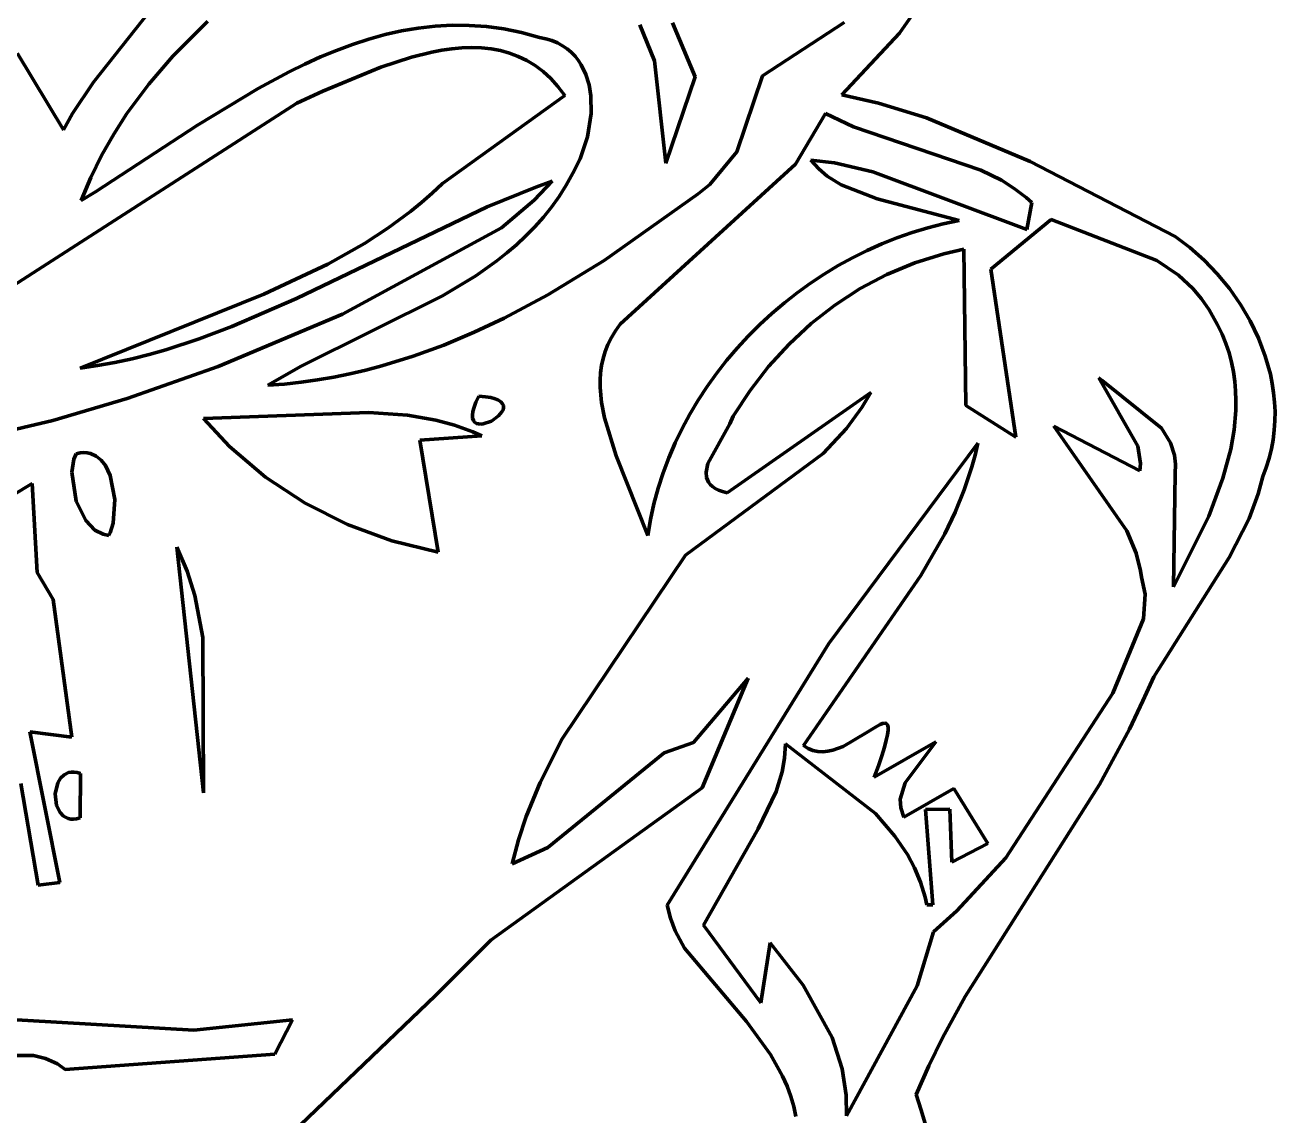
# Model space of a CAD drawing. Header units: millimetres. Extents: x 0 to 10.4, y 0 to 10.4.
# Drawn here: x 7.667 to 8.505, y 6.069 to 6.801 of the extents above; entities that cross this region are included whole.
import ezdxf

# ---------------------------------------------------------------- set-up
doc = ezdxf.new("R2010")
doc.units = ezdxf.units.MM
doc.layers.add('color#2b2b2bff', color=7, linetype='CONTINUOUS', lineweight=100)
doc.layers.add('color#fdfdfdff', color=7, linetype='CONTINUOUS', lineweight=100)

msp = doc.modelspace()

# ---------------------------------------------------------------- linework, layer by layer
at = {"layer": 'color#2b2b2bff'}
for p, q in [((8.27975, 6.8332), (8.25341, 6.79536)), ((7.71245, 6.76244), (7.75949, 6.82197)), ((7.7891, 6.80321), (7.76571, 6.77998)), ((7.89728, 6.79141), (7.90826, 6.79443)), ((7.90826, 6.79443), (7.91933, 6.79691)), ((7.91933, 6.79691), (7.93051, 6.79881)), ((7.93051, 6.79881), (7.94179, 6.80009)), ((7.94179, 6.80009), (7.95318, 6.80072)), ((7.95318, 6.80072), (7.96467, 6.80064)), ((7.96467, 6.80064), (7.97628, 6.79984)), ((7.97628, 6.79984), (7.98801, 6.79826)), ((7.98801, 6.79826), (7.99985, 6.79586)), ((7.99985, 6.79586), (8.0118, 6.79262)), ((8.08894, 6.77677), (8.0792, 6.8011)), ((8.10114, 6.80232), (8.11627, 6.76619)), ((8.1615, 6.76691), (8.21621, 6.80253)), ((8.25341, 6.79536), (8.21468, 6.75406)), ((7.87562, 6.7839), (7.8864, 6.78789)), ((7.8864, 6.78789), (7.89728, 6.79141)), ((8.0118, 6.79262), (8.01616, 6.79168)), ((8.01616, 6.79168), (8.02018, 6.79043)), ((8.02018, 6.79043), (8.02389, 6.78887)), ((8.02389, 6.78887), (8.02728, 6.78703)), ((8.02728, 6.78703), (8.03037, 6.78493)), ((7.66152, 6.78179), (7.69253, 6.73062)), ((7.76571, 6.77998), (7.74963, 6.76128)), ((7.85432, 6.7747), (7.86492, 6.7795)), ((7.86492, 6.7795), (7.87562, 6.7839)), ((7.92586, 6.7794), (7.90541, 6.7727)), ((7.93955, 6.78276), (7.92586, 6.7794)), ((7.94635, 6.78402), (7.93955, 6.78276)), ((7.95311, 6.78495), (7.94635, 6.78402)), ((7.9598, 6.78553), (7.95311, 6.78495)), ((7.96641, 6.78572), (7.9598, 6.78553)), ((7.97292, 6.7855), (7.96641, 6.78572)), ((7.97931, 6.78484), (7.97292, 6.7855)), ((7.98557, 6.78369), (7.97931, 6.78484)), ((7.99168, 6.78204), (7.98557, 6.78369)), ((7.99761, 6.77985), (7.99168, 6.78204)), ((8.00337, 6.77709), (7.99761, 6.77985)), ((8.03037, 6.78493), (8.03316, 6.78258)), ((8.03316, 6.78258), (8.03566, 6.78001)), ((8.03566, 6.78001), (8.03788, 6.77722)), ((7.82301, 6.75841), (7.8438, 6.76957)), ((7.8438, 6.76957), (7.85432, 6.7747)), ((7.90541, 6.7727), (7.86646, 6.75641)), ((8.00892, 6.77373), (8.00337, 6.77709)), ((8.01424, 6.76973), (8.00892, 6.77373)), ((8.01933, 6.76508), (8.01424, 6.76973)), ((8.03788, 6.77722), (8.03983, 6.77423)), ((8.03983, 6.77423), (8.04295, 6.76776)), ((8.09672, 6.70819), (8.08894, 6.77677)), ((7.69842, 6.74161), (7.71245, 6.76244)), ((7.74963, 6.76128), (7.73499, 6.74147)), ((8.02417, 6.75974), (8.01933, 6.76508)), ((8.04295, 6.76776), (8.04507, 6.76072)), ((8.04507, 6.76072), (8.04627, 6.75327)), ((8.11627, 6.76619), (8.09672, 6.70819)), ((8.1442, 6.71575), (8.1615, 6.76691)), ((7.78237, 6.73366), (7.82301, 6.75841)), ((7.86646, 6.75641), (7.84889, 6.74846)), ((7.94678, 6.69454), (8.02873, 6.75367)), ((8.02873, 6.75367), (8.02417, 6.75974)), ((8.04627, 6.75327), (8.04647, 6.74162)), ((8.21468, 6.75406), (8.2394, 6.74841)), ((7.84889, 6.74846), (7.65896, 6.62619)), ((8.2394, 6.74841), (8.27153, 6.73857)), ((7.69253, 6.73062), (7.69842, 6.74161)), ((7.73499, 6.74147), (7.72611, 6.72765)), ((8.04647, 6.74162), (8.04409, 6.72596)), ((8.20372, 6.74155), (8.18364, 6.7075)), ((8.22258, 6.73262), (8.20372, 6.74155)), ((8.27153, 6.73857), (8.34111, 6.70924)), ((7.71381, 6.68903), (7.78237, 6.73366)), ((7.72611, 6.72765), (7.71799, 6.71332)), ((8.30809, 6.70359), (8.22258, 6.73262)), ((8.04409, 6.72596), (8.03918, 6.71119)), ((7.71799, 6.71332), (7.71069, 6.69849)), ((8.03918, 6.71119), (8.03413, 6.70138)), ((8.12604, 6.69378), (8.1442, 6.71575)), ((8.18364, 6.7075), (8.06601, 6.6001)), ((8.1992, 6.7045), (8.19398, 6.71027)), ((8.19398, 6.71027), (8.20988, 6.70847)), ((8.2049, 6.69958), (8.1992, 6.7045)), ((8.20988, 6.70847), (8.23541, 6.70237)), ((8.23541, 6.70237), (8.33876, 6.66359)), ((8.32179, 6.69669), (8.30809, 6.70359)), ((8.34111, 6.70924), (8.43831, 6.65904)), ((7.71069, 6.69849), (7.70424, 6.68314)), ((7.93982, 6.68799), (7.94678, 6.69454)), ((8.00833, 6.6834), (8.02032, 6.69615)), ((8.02032, 6.69615), (8.0093, 6.69215)), ((8.03413, 6.70138), (8.02974, 6.69345)), ((8.11833, 6.68769), (8.12604, 6.69378)), ((8.21419, 6.69356), (8.2049, 6.69958)), ((8.23846, 6.68419), (8.21419, 6.69356)), ((8.33035, 6.69129), (8.32179, 6.69669)), ((7.70424, 6.68314), (7.71381, 6.68903)), ((7.93266, 6.68174), (7.93982, 6.68799)), ((8.0093, 6.69215), (7.97665, 6.67885)), ((8.02498, 6.68592), (8.01988, 6.67876)), ((8.02974, 6.69345), (8.02498, 6.68592)), ((8.05527, 6.64291), (8.11833, 6.68769)), ((8.33836, 6.68512), (8.33035, 6.69129)), ((7.97665, 6.67885), (7.8487, 6.61733)), ((7.92532, 6.67576), (7.93266, 6.68174)), ((7.9863, 6.66482), (8.00833, 6.6834)), ((8.01988, 6.67876), (8.01446, 6.67196)), ((8.29341, 6.66963), (8.23846, 6.68419)), ((8.34214, 6.68172), (8.33836, 6.68512)), ((8.33876, 6.66359), (8.34214, 6.68172)), ((7.91015, 6.66457), (7.92532, 6.67576)), ((8.01446, 6.67196), (8.00874, 6.6655)), ((8.28282, 6.66746), (8.29341, 6.66963)), ((8.35519, 6.67034), (8.31461, 6.63699)), ((8.42603, 6.64298), (8.35519, 6.67034)), ((7.87974, 6.60698), (7.9863, 6.66482)), ((7.89437, 6.65431), (7.91015, 6.66457)), ((8.00874, 6.6655), (8.00272, 6.65936)), ((8.25168, 6.65809), (8.26193, 6.66168)), ((8.26193, 6.66168), (8.27232, 6.6648)), ((8.27232, 6.6648), (8.28282, 6.66746)), ((7.86975, 6.64042), (7.89437, 6.65431)), ((7.99645, 6.65351), (7.98992, 6.64794)), ((8.00272, 6.65936), (7.99645, 6.65351)), ((8.23161, 6.64959), (8.24156, 6.65406)), ((8.24156, 6.65406), (8.25168, 6.65809)), ((8.43831, 6.65904), (8.44829, 6.65156)), ((7.98992, 6.64794), (7.98317, 6.64262)), ((8.21225, 6.63942), (8.22184, 6.64471)), ((8.22184, 6.64471), (8.23161, 6.64959)), ((8.28318, 6.64747), (8.26365, 6.64139)), ((8.29661, 6.6505), (8.28318, 6.64747)), ((8.29794, 6.54553), (8.29661, 6.6505)), ((8.44829, 6.65156), (8.45775, 6.64317)), ((7.82683, 6.62032), (7.86975, 6.64042)), ((7.98317, 6.64262), (7.96906, 6.63268)), ((8.01737, 6.61977), (8.05527, 6.64291)), ((8.20288, 6.63373), (8.21225, 6.63942)), ((8.26365, 6.64139), (8.24491, 6.63354)), ((8.31461, 6.63699), (8.33154, 6.52444)), ((8.44056, 6.63296), (8.42603, 6.64298)), ((8.45775, 6.64317), (8.46661, 6.63396)), ((7.96906, 6.63268), (7.94665, 6.61918)), ((8.18483, 6.62124), (8.19373, 6.62767)), ((8.19373, 6.62767), (8.20288, 6.63373)), ((8.24491, 6.63354), (8.22704, 6.62404)), ((8.45024, 6.62399), (8.44056, 6.63296)), ((8.46661, 6.63396), (8.47478, 6.62403)), ((7.70353, 6.57057), (7.82683, 6.62032)), ((7.94665, 6.61918), (7.85195, 6.57198)), ((7.98803, 6.60413), (8.01737, 6.61977)), ((8.17618, 6.61446), (8.18483, 6.62124)), ((8.22704, 6.62404), (8.2101, 6.613)), ((8.456, 6.61721), (8.45024, 6.62399)), ((8.47478, 6.62403), (8.48217, 6.61346)), ((7.8487, 6.61733), (7.80547, 6.59853)), ((8.16781, 6.60734), (8.17618, 6.61446)), ((8.2101, 6.613), (8.19416, 6.60053)), ((8.46114, 6.60974), (8.456, 6.61721)), ((8.46345, 6.60573), (8.46114, 6.60974)), ((8.48217, 6.61346), (8.4887, 6.60233)), ((7.79628, 6.57175), (7.87974, 6.60698)), ((7.96805, 6.59469), (7.98803, 6.60413)), ((8.15973, 6.5999), (8.16781, 6.60734)), ((8.4669, 6.59964), (8.46345, 6.60573)), ((8.4887, 6.60233), (8.49428, 6.59074)), ((7.80547, 6.59853), (7.78348, 6.59028)), ((7.94771, 6.58615), (7.96805, 6.59469)), ((8.06278, 6.59567), (8.06004, 6.59116)), ((8.06601, 6.6001), (8.06278, 6.59567)), ((8.15195, 6.59214), (8.15973, 6.5999)), ((8.19416, 6.60053), (8.1793, 6.58673)), ((8.46988, 6.59348), (8.4669, 6.59964)), ((8.47242, 6.58725), (8.46988, 6.59348)), ((7.78348, 6.59028), (7.76116, 6.58304)), ((7.92702, 6.57859), (7.94771, 6.58615)), ((8.05777, 6.58656), (8.05593, 6.58189)), ((8.06004, 6.59116), (8.05777, 6.58656)), ((8.1445, 6.58409), (8.15195, 6.59214)), ((8.1793, 6.58673), (8.16559, 6.57172)), ((8.47453, 6.58096), (8.47242, 6.58725)), ((8.49428, 6.59074), (8.49883, 6.57878)), ((7.73845, 6.577), (7.72693, 6.57448)), ((7.74986, 6.57986), (7.73845, 6.577)), ((7.76116, 6.58304), (7.74986, 6.57986)), ((7.90599, 6.5721), (7.92702, 6.57859)), ((8.05451, 6.57714), (8.05349, 6.57233)), ((8.05593, 6.58189), (8.05451, 6.57714)), ((8.1374, 6.57575), (8.1445, 6.58409)), ((8.47622, 6.57462), (8.47453, 6.58096)), ((8.49883, 6.57878), (8.50225, 6.56653)), ((7.71529, 6.57233), (7.70353, 6.57057)), ((7.72693, 6.57448), (7.71529, 6.57233)), ((7.7351, 6.55022), (7.79628, 6.57175)), ((7.85195, 6.57198), (7.82958, 6.55915)), ((7.8846, 6.56678), (7.89534, 6.56929)), ((7.89534, 6.56929), (7.90599, 6.5721)), ((8.05349, 6.57233), (8.05283, 6.56747)), ((8.13064, 6.56714), (8.1374, 6.57575)), ((8.16559, 6.57172), (8.1531, 6.5556)), ((8.47751, 6.56823), (8.47622, 6.57462)), ((8.47843, 6.5618), (8.47751, 6.56823)), ((7.82958, 6.55915), (7.84076, 6.55998)), ((7.84076, 6.55998), (7.85186, 6.56117)), ((7.85186, 6.56117), (7.86286, 6.56271)), ((7.86286, 6.56271), (7.87377, 6.56458)), ((7.87377, 6.56458), (7.8846, 6.56678)), ((8.05283, 6.56747), (8.05252, 6.56255)), ((8.05252, 6.56255), (8.05254, 6.55759)), ((8.12426, 6.55827), (8.13064, 6.56714)), ((8.41337, 6.51832), (8.3872, 6.56405)), ((8.3872, 6.56405), (8.3895, 6.56243)), ((8.3895, 6.56243), (8.42925, 6.53042)), ((8.47898, 6.55534), (8.47843, 6.5618)), ((8.50225, 6.56653), (8.50351, 6.56032)), ((8.50351, 6.56032), (8.50446, 6.55408)), ((7.97112, 6.55177), (7.96921, 6.5478)), ((7.97551, 6.55144), (7.97112, 6.55177)), ((7.97914, 6.55087), (7.97551, 6.55144)), ((8.05254, 6.55759), (8.05345, 6.54755)), ((8.11828, 6.54916), (8.12426, 6.55827)), ((8.13772, 6.48695), (8.23426, 6.55421)), ((8.1531, 6.5556), (8.1419, 6.53849)), ((8.23426, 6.55421), (8.22809, 6.54418)), ((8.47919, 6.54885), (8.47898, 6.55534)), ((8.50446, 6.55408), (8.50509, 6.54781)), ((7.68535, 6.53559), (7.7351, 6.55022)), ((7.96789, 6.54438), (7.9671, 6.54147)), ((7.96921, 6.5478), (7.96789, 6.54438)), ((7.98206, 6.55009), (7.97914, 6.55087)), ((7.98431, 6.54914), (7.98206, 6.55009)), ((7.98594, 6.54804), (7.98431, 6.54914)), ((7.98701, 6.54682), (7.98594, 6.54804)), ((7.98667, 6.54129), (7.98735, 6.54271)), ((7.98757, 6.5455), (7.98701, 6.54682)), ((7.98735, 6.54271), (7.98767, 6.54412)), ((7.98767, 6.54412), (7.98757, 6.5455)), ((8.05345, 6.54755), (8.05537, 6.5374)), ((8.11269, 6.53981), (8.11828, 6.54916)), ((8.22809, 6.54418), (8.21775, 6.53021)), ((8.33154, 6.52444), (8.29794, 6.54553)), ((8.47906, 6.54234), (8.47919, 6.54885)), ((8.50509, 6.54781), (8.50538, 6.54152)), ((7.63497, 6.52359), (7.68535, 6.53559)), ((7.89732, 6.54088), (7.78627, 6.53683)), ((7.78627, 6.53683), (7.80378, 6.51819)), ((7.92317, 6.5391), (7.89732, 6.54088)), ((7.94222, 6.53579), (7.92317, 6.5391)), ((7.95471, 6.53242), (7.94222, 6.53579)), ((7.9671, 6.54147), (7.9668, 6.53904)), ((7.9668, 6.53904), (7.96693, 6.53707)), ((7.96693, 6.53707), (7.96746, 6.53553)), ((7.96746, 6.53553), (7.96831, 6.53439)), ((7.96831, 6.53439), (7.96946, 6.53362)), ((7.97412, 6.53323), (7.97955, 6.53514)), ((7.97955, 6.53514), (7.98441, 6.53856)), ((7.98441, 6.53856), (7.98667, 6.54129)), ((8.05537, 6.5374), (8.06336, 6.51189)), ((8.10753, 6.53025), (8.11269, 6.53981)), ((8.1419, 6.53849), (8.13966, 6.53326)), ((8.4779, 6.52929), (8.47906, 6.54234)), ((8.50532, 6.53522), (8.50491, 6.52893)), ((8.50538, 6.54152), (8.50532, 6.53522)), ((7.967, 6.52797), (7.95471, 6.53242)), ((7.97306, 6.52531), (7.967, 6.52797)), ((7.96946, 6.53362), (7.97084, 6.53319)), ((7.97084, 6.53319), (7.97241, 6.53307)), ((7.97241, 6.53307), (7.97412, 6.53323)), ((8.10281, 6.52048), (8.10753, 6.53025)), ((8.13966, 6.53326), (8.12488, 6.50673)), ((8.21775, 6.53021), (8.20224, 6.51332)), ((8.40596, 6.46149), (8.357, 6.53162)), ((8.357, 6.53162), (8.41478, 6.50185)), ((8.42925, 6.53042), (8.43522, 6.52054)), ((8.47564, 6.51625), (8.4779, 6.52929)), ((8.50491, 6.52893), (8.50413, 6.52266)), ((7.80378, 6.51819), (7.82801, 6.49755)), ((7.93161, 6.52232), (7.97306, 6.52531)), ((7.94391, 6.44726), (7.93161, 6.52232)), ((8.09854, 6.51052), (8.10281, 6.52048)), ((8.2059, 6.38585), (8.30596, 6.52022)), ((8.30596, 6.52022), (8.30412, 6.51223)), ((8.41521, 6.50678), (8.41337, 6.51832)), ((8.43522, 6.52054), (8.43788, 6.51224)), ((8.50413, 6.52266), (8.50298, 6.51641)), ((7.6994, 6.50951), (7.69801, 6.50078)), ((7.70088, 6.51324), (7.6994, 6.50951)), ((7.7035, 6.5138), (7.70088, 6.51324)), ((7.70596, 6.514), (7.7035, 6.5138)), ((7.70828, 6.51387), (7.70596, 6.514)), ((7.71045, 6.51342), (7.70828, 6.51387)), ((7.71436, 6.51167), (7.71045, 6.51342)), ((7.71771, 6.50889), (7.71436, 6.51167)), ((8.06336, 6.51189), (8.08459, 6.45833)), ((8.09474, 6.50039), (8.09854, 6.51052)), ((8.20224, 6.51332), (8.10978, 6.44517)), ((8.30412, 6.51223), (8.30198, 6.50438)), ((8.43788, 6.51224), (8.43861, 6.50622)), ((8.47046, 6.4968), (8.47564, 6.51625)), ((8.50143, 6.5102), (8.49948, 6.50404)), ((8.50298, 6.51641), (8.50143, 6.5102)), ((7.69801, 6.50078), (7.70089, 6.48132)), ((7.7205, 6.50525), (7.71771, 6.50889)), ((7.72371, 6.49854), (7.7205, 6.50525)), ((8.12488, 6.50673), (8.12363, 6.50093)), ((8.12363, 6.50093), (8.12391, 6.49737)), ((8.30198, 6.50438), (8.29689, 6.48902)), ((8.41478, 6.50185), (8.41521, 6.50678)), ((8.43861, 6.50622), (8.4384, 6.49978)), ((8.49948, 6.50404), (8.49713, 6.49794)), ((7.67133, 6.49318), (7.64238, 6.47581)), ((7.67478, 6.43348), (7.67133, 6.49318)), ((7.72676, 6.48253), (7.72371, 6.49854)), ((7.82801, 6.49755), (7.8545, 6.47999)), ((8.09143, 6.49008), (8.09474, 6.50039)), ((8.12391, 6.49737), (8.12529, 6.49413)), ((8.12529, 6.49413), (8.12644, 6.49264)), ((8.12644, 6.49264), (8.12793, 6.49127)), ((8.4384, 6.49978), (8.43718, 6.42389)), ((8.46096, 6.47137), (8.47046, 6.4968)), ((8.49713, 6.49794), (8.49413, 6.48632)), ((8.08863, 6.47963), (8.09143, 6.49008)), ((8.12793, 6.49127), (8.12978, 6.49)), ((8.12978, 6.49), (8.13202, 6.48885)), ((8.13202, 6.48885), (8.13466, 6.48783)), ((8.13466, 6.48783), (8.13772, 6.48695)), ((8.29689, 6.48902), (8.2908, 6.4741)), ((8.49413, 6.48632), (8.48804, 6.46968)), ((7.70089, 6.48132), (7.70741, 6.46833)), ((7.72569, 6.46668), (7.72676, 6.48253)), ((7.8545, 6.47999), (7.88289, 6.46565)), ((8.08634, 6.46904), (8.08863, 6.47963)), ((7.70741, 6.46833), (7.71353, 6.46204)), ((8.08459, 6.45833), (8.08634, 6.46904)), ((8.2908, 6.4741), (8.28385, 6.45957)), ((8.43718, 6.42389), (8.46096, 6.47137)), ((8.48804, 6.46968), (8.47461, 6.44358)), ((7.71353, 6.46204), (7.71895, 6.45917)), ((7.71895, 6.45917), (7.72291, 6.45833)), ((7.72291, 6.45833), (7.72375, 6.46017)), ((7.72375, 6.46017), (7.72569, 6.46668)), ((7.88289, 6.46565), (7.91281, 6.4547)), ((8.28385, 6.45957), (8.26781, 6.43145)), ((8.41215, 6.44658), (8.40596, 6.46149)), ((7.76856, 6.45055), (7.78644, 6.2858)), ((7.7755, 6.43453), (7.76856, 6.45055)), ((7.91281, 6.4547), (7.94391, 6.44726)), ((8.10978, 6.44517), (8.02713, 6.32192)), ((8.41518, 6.43463), (8.41215, 6.44658)), ((8.47461, 6.44358), (8.42406, 6.36356)), ((7.78065, 6.41807), (7.7755, 6.43453)), ((8.41584, 6.43048), (8.41518, 6.43463)), ((7.68542, 6.41533), (7.67478, 6.43348)), ((8.26781, 6.43145), (8.18896, 6.31753)), ((8.41818, 6.41907), (8.41584, 6.43048)), ((7.78593, 6.38987), (7.78065, 6.41807)), ((8.41721, 6.40239), (8.41818, 6.41907)), ((7.69805, 6.32307), (7.68542, 6.41533)), ((8.39657, 6.35263), (8.41721, 6.40239)), ((7.78644, 6.2858), (7.78593, 6.38987)), ((8.09757, 6.21035), (8.2059, 6.38585)), ((8.11517, 6.31953), (8.15186, 6.36266)), ((8.15186, 6.36266), (8.12103, 6.2891)), ((8.42406, 6.36356), (8.41667, 6.34743)), ((8.32474, 6.2421), (8.39657, 6.35263)), ((8.41667, 6.34743), (8.4077, 6.32832)), ((7.69002, 6.22556), (7.66978, 6.32661)), ((7.66978, 6.32661), (7.69805, 6.32307)), ((8.21553, 6.31684), (8.23099, 6.32585)), ((8.23099, 6.32585), (8.2361, 6.32917)), ((8.2361, 6.32917), (8.23834, 6.33051)), ((8.23834, 6.33051), (8.24033, 6.33154)), ((8.24033, 6.33154), (8.24204, 6.3322)), ((8.24204, 6.3322), (8.24347, 6.33243)), ((8.24347, 6.33243), (8.24458, 6.33215)), ((8.24539, 6.3247), (8.24456, 6.32092)), ((8.24458, 6.33215), (8.24535, 6.33131)), ((8.24535, 6.33131), (8.24576, 6.32983)), ((8.24578, 6.32765), (8.24539, 6.3247)), ((8.24576, 6.32983), (8.24578, 6.32765)), ((8.4077, 6.32832), (8.38764, 6.2913)), ((8.02713, 6.32192), (8.01234, 6.2926)), ((8.09556, 6.31247), (8.11517, 6.31953)), ((8.17693, 6.31846), (8.17622, 6.3089)), ((8.23727, 6.27176), (8.17693, 6.31846)), ((8.18896, 6.31753), (8.19207, 6.3155)), ((8.20877, 6.31434), (8.21553, 6.31684)), ((8.23646, 6.29614), (8.27781, 6.32002)), ((8.24328, 6.31624), (8.24152, 6.31059)), ((8.24456, 6.32092), (8.24328, 6.31624)), ((8.27781, 6.32002), (8.25715, 6.29233)), ((8.0175, 6.24909), (8.09556, 6.31247)), ((8.17622, 6.3089), (8.17457, 6.29971)), ((8.19207, 6.3155), (8.1953, 6.31416)), ((8.1953, 6.31416), (8.1986, 6.31344)), ((8.1986, 6.31344), (8.20196, 6.31327)), ((8.20196, 6.31327), (8.20536, 6.3136)), ((8.20536, 6.3136), (8.20877, 6.31434)), ((8.24152, 6.31059), (8.23925, 6.30391)), ((7.69582, 6.29932), (7.69278, 6.29784)), ((7.69757, 6.29964), (7.69582, 6.29932)), ((7.69948, 6.29966), (7.69757, 6.29964)), ((7.70154, 6.29934), (7.69948, 6.29966)), ((7.70376, 6.29866), (7.70154, 6.29934)), ((8.17457, 6.29971), (8.17058, 6.28651)), ((8.23925, 6.30391), (8.23646, 6.29614)), ((7.66387, 6.29205), (7.67547, 6.22368)), ((7.68858, 6.29235), (7.68691, 6.28492)), ((7.69037, 6.29545), (7.68858, 6.29235)), ((7.69278, 6.29784), (7.69037, 6.29545)), ((7.7035, 6.26898), (7.70376, 6.29866)), ((8.01234, 6.2926), (8.003, 6.26981)), ((8.25715, 6.29233), (8.25383, 6.28152)), ((8.38764, 6.2913), (8.29758, 6.14894)), ((7.68691, 6.28492), (7.68778, 6.27725)), ((8.12103, 6.2891), (7.9791, 6.18687)), ((8.17058, 6.28651), (8.15863, 6.26162)), ((8.25641, 6.26933), (8.2899, 6.2887)), ((8.2899, 6.2887), (8.31257, 6.25165)), ((7.68778, 6.27725), (7.69012, 6.27238)), ((8.25383, 6.28152), (8.25424, 6.27563)), ((8.25424, 6.27563), (8.25641, 6.26933)), ((8.28717, 6.27475), (8.27085, 6.27459)), ((8.27085, 6.27459), (8.27578, 6.21046)), ((8.28854, 6.23906), (8.28717, 6.27475)), ((7.69012, 6.27238), (7.69249, 6.26995)), ((7.69249, 6.26995), (7.6955, 6.26844)), ((7.6955, 6.26844), (7.69726, 6.26808)), ((7.69726, 6.26808), (7.69917, 6.26804)), ((7.69917, 6.26804), (7.70125, 6.26833)), ((7.70125, 6.26833), (7.7035, 6.26898)), ((8.003, 6.26981), (7.99777, 6.25418)), ((8.25037, 6.25669), (8.23727, 6.27176)), ((8.15863, 6.26162), (8.12188, 6.19682)), ((7.99777, 6.25418), (7.99344, 6.23815)), ((7.99344, 6.23815), (8.0175, 6.24909)), ((8.25871, 6.24424), (8.25037, 6.25669)), ((8.31257, 6.25165), (8.28854, 6.23906)), ((8.26343, 6.23532), (8.25871, 6.24424)), ((8.29182, 6.20643), (8.32474, 6.2421)), ((8.26741, 6.22584), (8.26343, 6.23532)), ((7.67547, 6.22368), (7.69002, 6.22556)), ((8.27057, 6.21577), (8.26741, 6.22584)), ((8.27183, 6.21049), (8.27057, 6.21577)), ((8.09977, 6.20149), (8.09757, 6.21035)), ((8.27578, 6.21046), (8.27183, 6.21049)), ((8.10294, 6.19313), (8.09977, 6.20149)), ((8.27632, 6.19243), (8.29182, 6.20643)), ((8.10923, 6.18138), (8.10294, 6.19313)), ((8.12188, 6.19682), (8.16046, 6.14488)), ((8.26528, 6.15617), (8.27632, 6.19243)), ((7.9791, 6.18687), (7.94203, 6.14974)), ((8.16046, 6.14488), (8.16665, 6.18497)), ((8.16665, 6.18497), (8.18873, 6.15668)), ((8.15065, 6.13235), (8.10923, 6.18138)), ((7.94203, 6.14974), (7.82203, 6.03493)), ((8.18873, 6.15668), (8.20813, 6.12161)), ((8.21779, 6.06886), (8.26528, 6.15617)), ((8.29758, 6.14894), (8.28235, 6.12138)), ((7.7798, 6.12644), (7.63228, 6.13514)), ((7.84609, 6.13331), (7.7798, 6.12644)), ((7.83415, 6.11025), (7.84609, 6.13331)), ((8.16695, 6.11021), (8.15065, 6.13235)), ((8.20813, 6.12161), (8.21489, 6.10051)), ((8.28235, 6.12138), (8.27303, 6.10254)), ((7.65862, 6.10937), (7.6723, 6.10942)), ((7.6723, 6.10942), (7.6804, 6.10749)), ((7.6804, 6.10749), (7.68838, 6.10374)), ((7.69362, 6.1001), (7.83415, 6.11025)), ((8.17122, 6.10216), (8.16695, 6.11021)), ((7.68838, 6.10374), (7.69362, 6.1001)), ((8.17499, 6.0955), (8.17122, 6.10216)), ((8.21489, 6.10051), (8.21759, 6.08273)), ((8.27303, 6.10254), (8.26454, 6.08325)), ((8.1781, 6.08879), (8.17499, 6.0955)), ((8.18059, 6.08203), (8.1781, 6.08879)), ((8.18247, 6.07525), (8.18059, 6.08203)), ((8.21759, 6.08273), (8.21779, 6.06886)), ((8.26454, 6.08325), (8.26798, 6.07284)), ((8.18378, 6.06844), (8.18247, 6.07525)), ((8.26798, 6.07284), (8.27109, 6.06235))]:
    msp.add_line(p, q, dxfattribs=at)
at = {"layer": 'color#fdfdfdff'}
for p, q in [((8.25341, 6.79536), (8.27975, 6.8332)), ((7.75949, 6.82197), (7.71245, 6.76244)), ((7.76571, 6.77998), (7.7891, 6.80321)), ((7.90826, 6.79443), (7.89728, 6.79141)), ((7.91933, 6.79691), (7.90826, 6.79443)), ((7.93051, 6.79881), (7.91933, 6.79691)), ((7.94179, 6.80009), (7.93051, 6.79881)), ((7.95318, 6.80072), (7.94179, 6.80009)), ((7.96467, 6.80064), (7.95318, 6.80072)), ((7.97628, 6.79984), (7.96467, 6.80064)), ((7.98801, 6.79826), (7.97628, 6.79984)), ((7.99985, 6.79586), (7.98801, 6.79826)), ((8.0118, 6.79262), (7.99985, 6.79586)), ((8.0792, 6.8011), (8.08894, 6.77677)), ((8.11627, 6.76619), (8.10114, 6.80232)), ((8.21621, 6.80253), (8.1615, 6.76691)), ((8.21468, 6.75406), (8.25341, 6.79536)), ((7.8864, 6.78789), (7.87562, 6.7839)), ((7.89728, 6.79141), (7.8864, 6.78789)), ((8.01616, 6.79168), (8.0118, 6.79262)), ((8.02018, 6.79043), (8.01616, 6.79168)), ((8.02389, 6.78887), (8.02018, 6.79043)), ((8.02728, 6.78703), (8.02389, 6.78887)), ((8.03037, 6.78493), (8.02728, 6.78703)), ((7.69253, 6.73062), (7.66152, 6.78179)), ((7.74963, 6.76128), (7.76571, 6.77998)), ((7.86492, 6.7795), (7.85432, 6.7747)), ((7.87562, 6.7839), (7.86492, 6.7795)), ((7.90541, 6.7727), (7.92586, 6.7794)), ((7.92586, 6.7794), (7.93955, 6.78276)), ((7.93955, 6.78276), (7.94635, 6.78402)), ((7.94635, 6.78402), (7.95311, 6.78495)), ((7.95311, 6.78495), (7.9598, 6.78553)), ((7.9598, 6.78553), (7.96641, 6.78572)), ((7.96641, 6.78572), (7.97292, 6.7855)), ((7.97292, 6.7855), (7.97931, 6.78484)), ((7.97931, 6.78484), (7.98557, 6.78369)), ((7.98557, 6.78369), (7.99168, 6.78204)), ((7.99168, 6.78204), (7.99761, 6.77985)), ((7.99761, 6.77985), (8.00337, 6.77709)), ((8.03316, 6.78258), (8.03037, 6.78493)), ((8.03566, 6.78001), (8.03316, 6.78258)), ((8.03788, 6.77722), (8.03566, 6.78001)), ((7.8438, 6.76957), (7.82301, 6.75841)), ((7.85432, 6.7747), (7.8438, 6.76957)), ((7.86646, 6.75641), (7.90541, 6.7727)), ((8.00337, 6.77709), (8.00892, 6.77373)), ((8.00892, 6.77373), (8.01424, 6.76973)), ((8.01424, 6.76973), (8.01933, 6.76508)), ((8.03983, 6.77423), (8.03788, 6.77722)), ((8.04295, 6.76776), (8.03983, 6.77423)), ((8.08894, 6.77677), (8.09672, 6.70819)), ((7.71245, 6.76244), (7.69842, 6.74161)), ((7.73499, 6.74147), (7.74963, 6.76128)), ((8.01933, 6.76508), (8.02417, 6.75974)), ((8.04507, 6.76072), (8.04295, 6.76776)), ((8.04627, 6.75327), (8.04507, 6.76072)), ((8.09672, 6.70819), (8.11627, 6.76619)), ((8.1615, 6.76691), (8.1442, 6.71575)), ((7.82301, 6.75841), (7.78237, 6.73366)), ((7.84889, 6.74846), (7.86646, 6.75641)), ((8.02873, 6.75367), (7.94678, 6.69454)), ((8.02417, 6.75974), (8.02873, 6.75367)), ((8.04647, 6.74162), (8.04627, 6.75327)), ((8.2394, 6.74841), (8.21468, 6.75406)), ((7.65896, 6.62619), (7.84889, 6.74846)), ((8.27153, 6.73857), (8.2394, 6.74841)), ((7.69842, 6.74161), (7.69253, 6.73062)), ((7.72611, 6.72765), (7.73499, 6.74147)), ((8.04409, 6.72596), (8.04647, 6.74162)), ((8.18364, 6.7075), (8.20372, 6.74155)), ((8.20372, 6.74155), (8.22258, 6.73262)), ((8.34111, 6.70924), (8.27153, 6.73857)), ((7.78237, 6.73366), (7.71381, 6.68903)), ((7.71799, 6.71332), (7.72611, 6.72765)), ((8.22258, 6.73262), (8.30809, 6.70359)), ((8.03918, 6.71119), (8.04409, 6.72596)), ((7.71069, 6.69849), (7.71799, 6.71332)), ((8.03413, 6.70138), (8.03918, 6.71119)), ((8.1442, 6.71575), (8.12604, 6.69378)), ((8.06601, 6.6001), (8.18364, 6.7075)), ((8.20988, 6.70847), (8.19398, 6.71027)), ((8.19398, 6.71027), (8.1992, 6.7045)), ((8.1992, 6.7045), (8.2049, 6.69958)), ((8.23541, 6.70237), (8.20988, 6.70847)), ((8.33876, 6.66359), (8.23541, 6.70237)), ((8.30809, 6.70359), (8.32179, 6.69669)), ((8.43831, 6.65904), (8.34111, 6.70924)), ((7.70424, 6.68314), (7.71069, 6.69849)), ((7.94678, 6.69454), (7.93982, 6.68799)), ((8.02032, 6.69615), (8.00833, 6.6834)), ((8.0093, 6.69215), (8.02032, 6.69615)), ((8.02974, 6.69345), (8.03413, 6.70138)), ((8.12604, 6.69378), (8.11833, 6.68769)), ((8.2049, 6.69958), (8.21419, 6.69356)), ((8.21419, 6.69356), (8.23846, 6.68419)), ((8.32179, 6.69669), (8.33035, 6.69129)), ((7.71381, 6.68903), (7.70424, 6.68314)), ((7.93982, 6.68799), (7.93266, 6.68174)), ((7.97665, 6.67885), (8.0093, 6.69215)), ((8.01988, 6.67876), (8.02498, 6.68592)), ((8.02498, 6.68592), (8.02974, 6.69345)), ((8.11833, 6.68769), (8.05527, 6.64291)), ((8.33035, 6.69129), (8.33836, 6.68512)), ((7.8487, 6.61733), (7.97665, 6.67885)), ((7.93266, 6.68174), (7.92532, 6.67576)), ((8.00833, 6.6834), (7.9863, 6.66482)), ((8.01446, 6.67196), (8.01988, 6.67876)), ((8.23846, 6.68419), (8.29341, 6.66963)), ((8.33836, 6.68512), (8.34214, 6.68172)), ((8.34214, 6.68172), (8.33876, 6.66359)), ((7.92532, 6.67576), (7.91015, 6.66457)), ((8.00874, 6.6655), (8.01446, 6.67196)), ((8.29341, 6.66963), (8.28282, 6.66746)), ((8.31461, 6.63699), (8.35519, 6.67034)), ((8.35519, 6.67034), (8.42603, 6.64298)), ((7.9863, 6.66482), (7.87974, 6.60698)), ((7.91015, 6.66457), (7.89437, 6.65431)), ((8.00272, 6.65936), (8.00874, 6.6655)), ((8.26193, 6.66168), (8.25168, 6.65809)), ((8.27232, 6.6648), (8.26193, 6.66168)), ((8.28282, 6.66746), (8.27232, 6.6648)), ((7.89437, 6.65431), (7.86975, 6.64042)), ((7.98992, 6.64794), (7.99645, 6.65351)), ((7.99645, 6.65351), (8.00272, 6.65936)), ((8.24156, 6.65406), (8.23161, 6.64959)), ((8.25168, 6.65809), (8.24156, 6.65406)), ((8.44829, 6.65156), (8.43831, 6.65904)), ((7.98317, 6.64262), (7.98992, 6.64794)), ((8.22184, 6.64471), (8.21225, 6.63942)), ((8.23161, 6.64959), (8.22184, 6.64471)), ((8.26365, 6.64139), (8.28318, 6.64747)), ((8.28318, 6.64747), (8.29661, 6.6505)), ((8.29661, 6.6505), (8.29794, 6.54553)), ((8.45775, 6.64317), (8.44829, 6.65156)), ((7.86975, 6.64042), (7.82683, 6.62032)), ((7.96906, 6.63268), (7.98317, 6.64262)), ((8.05527, 6.64291), (8.01737, 6.61977)), ((8.21225, 6.63942), (8.20288, 6.63373)), ((8.24491, 6.63354), (8.26365, 6.64139)), ((8.33154, 6.52444), (8.31461, 6.63699)), ((8.42603, 6.64298), (8.44056, 6.63296)), ((8.46661, 6.63396), (8.45775, 6.64317)), ((7.94665, 6.61918), (7.96906, 6.63268)), ((8.19373, 6.62767), (8.18483, 6.62124)), ((8.20288, 6.63373), (8.19373, 6.62767)), ((8.22704, 6.62404), (8.24491, 6.63354)), ((8.44056, 6.63296), (8.45024, 6.62399)), ((8.47478, 6.62403), (8.46661, 6.63396)), ((7.82683, 6.62032), (7.70353, 6.57057)), ((7.85195, 6.57198), (7.94665, 6.61918)), ((8.01737, 6.61977), (7.98803, 6.60413)), ((8.18483, 6.62124), (8.17618, 6.61446)), ((8.2101, 6.613), (8.22704, 6.62404)), ((8.45024, 6.62399), (8.456, 6.61721)), ((8.48217, 6.61346), (8.47478, 6.62403)), ((7.80547, 6.59853), (7.8487, 6.61733)), ((8.17618, 6.61446), (8.16781, 6.60734)), ((8.19416, 6.60053), (8.2101, 6.613)), ((8.456, 6.61721), (8.46114, 6.60974)), ((8.46114, 6.60974), (8.46345, 6.60573)), ((8.4887, 6.60233), (8.48217, 6.61346)), ((7.87974, 6.60698), (7.79628, 6.57175)), ((7.98803, 6.60413), (7.96805, 6.59469)), ((8.16781, 6.60734), (8.15973, 6.5999)), ((8.46345, 6.60573), (8.4669, 6.59964)), ((8.49428, 6.59074), (8.4887, 6.60233)), ((7.78348, 6.59028), (7.80547, 6.59853)), ((7.96805, 6.59469), (7.94771, 6.58615)), ((8.06004, 6.59116), (8.06278, 6.59567)), ((8.06278, 6.59567), (8.06601, 6.6001)), ((8.15973, 6.5999), (8.15195, 6.59214)), ((8.1793, 6.58673), (8.19416, 6.60053)), ((8.4669, 6.59964), (8.46988, 6.59348)), ((8.46988, 6.59348), (8.47242, 6.58725)), ((7.76116, 6.58304), (7.78348, 6.59028)), ((7.94771, 6.58615), (7.92702, 6.57859)), ((8.05593, 6.58189), (8.05777, 6.58656)), ((8.05777, 6.58656), (8.06004, 6.59116)), ((8.15195, 6.59214), (8.1445, 6.58409)), ((8.16559, 6.57172), (8.1793, 6.58673)), ((8.47242, 6.58725), (8.47453, 6.58096)), ((8.49883, 6.57878), (8.49428, 6.59074)), ((7.72693, 6.57448), (7.73845, 6.577)), ((7.73845, 6.577), (7.74986, 6.57986)), ((7.74986, 6.57986), (7.76116, 6.58304)), ((7.92702, 6.57859), (7.90599, 6.5721)), ((8.05349, 6.57233), (8.05451, 6.57714)), ((8.05451, 6.57714), (8.05593, 6.58189)), ((8.1445, 6.58409), (8.1374, 6.57575)), ((8.47453, 6.58096), (8.47622, 6.57462)), ((8.50225, 6.56653), (8.49883, 6.57878)), ((7.70353, 6.57057), (7.71529, 6.57233)), ((7.71529, 6.57233), (7.72693, 6.57448)), ((7.79628, 6.57175), (7.7351, 6.55022)), ((7.82958, 6.55915), (7.85195, 6.57198)), ((7.89534, 6.56929), (7.8846, 6.56678)), ((7.90599, 6.5721), (7.89534, 6.56929)), ((8.05283, 6.56747), (8.05349, 6.57233)), ((8.1374, 6.57575), (8.13064, 6.56714)), ((8.1531, 6.5556), (8.16559, 6.57172)), ((8.47622, 6.57462), (8.47751, 6.56823)), ((8.47751, 6.56823), (8.47843, 6.5618)), ((7.84076, 6.55998), (7.82958, 6.55915)), ((7.85186, 6.56117), (7.84076, 6.55998)), ((7.86286, 6.56271), (7.85186, 6.56117)), ((7.87377, 6.56458), (7.86286, 6.56271)), ((7.8846, 6.56678), (7.87377, 6.56458)), ((8.05252, 6.56255), (8.05283, 6.56747)), ((8.05254, 6.55759), (8.05252, 6.56255)), ((8.13064, 6.56714), (8.12426, 6.55827)), ((8.3895, 6.56243), (8.3872, 6.56405)), ((8.3872, 6.56405), (8.41337, 6.51832)), ((8.42925, 6.53042), (8.3895, 6.56243)), ((8.47843, 6.5618), (8.47898, 6.55534)), ((8.50351, 6.56032), (8.50225, 6.56653)), ((8.50446, 6.55408), (8.50351, 6.56032)), ((7.96921, 6.5478), (7.97112, 6.55177)), ((7.97112, 6.55177), (7.97551, 6.55144)), ((7.97551, 6.55144), (7.97914, 6.55087)), ((8.05345, 6.54755), (8.05254, 6.55759)), ((8.12426, 6.55827), (8.11828, 6.54916)), ((8.23426, 6.55421), (8.13772, 6.48695)), ((8.1419, 6.53849), (8.1531, 6.5556)), ((8.22809, 6.54418), (8.23426, 6.55421)), ((8.47898, 6.55534), (8.47919, 6.54885)), ((8.50509, 6.54781), (8.50446, 6.55408)), ((7.7351, 6.55022), (7.68535, 6.53559)), ((7.9671, 6.54147), (7.96789, 6.54438)), ((7.96789, 6.54438), (7.96921, 6.5478)), ((7.97914, 6.55087), (7.98206, 6.55009)), ((7.98206, 6.55009), (7.98431, 6.54914)), ((7.98431, 6.54914), (7.98594, 6.54804)), ((7.98594, 6.54804), (7.98701, 6.54682)), ((7.98735, 6.54271), (7.98667, 6.54129)), ((7.98701, 6.54682), (7.98757, 6.5455)), ((7.98767, 6.54412), (7.98735, 6.54271)), ((7.98757, 6.5455), (7.98767, 6.54412)), ((8.05537, 6.5374), (8.05345, 6.54755)), ((8.11828, 6.54916), (8.11269, 6.53981)), ((8.21775, 6.53021), (8.22809, 6.54418)), ((8.29794, 6.54553), (8.33154, 6.52444)), ((8.47919, 6.54885), (8.47906, 6.54234)), ((8.50538, 6.54152), (8.50509, 6.54781)), ((7.68535, 6.53559), (7.63497, 6.52359)), ((7.78627, 6.53683), (7.89732, 6.54088)), ((7.80378, 6.51819), (7.78627, 6.53683)), ((7.89732, 6.54088), (7.92317, 6.5391)), ((7.92317, 6.5391), (7.94222, 6.53579)), ((7.94222, 6.53579), (7.95471, 6.53242)), ((7.9668, 6.53904), (7.9671, 6.54147)), ((7.96693, 6.53707), (7.9668, 6.53904)), ((7.96746, 6.53553), (7.96693, 6.53707)), ((7.96831, 6.53439), (7.96746, 6.53553)), ((7.96946, 6.53362), (7.96831, 6.53439)), ((7.97955, 6.53514), (7.97412, 6.53323)), ((7.98441, 6.53856), (7.97955, 6.53514)), ((7.98667, 6.54129), (7.98441, 6.53856)), ((8.06336, 6.51189), (8.05537, 6.5374)), ((8.11269, 6.53981), (8.10753, 6.53025)), ((8.13966, 6.53326), (8.1419, 6.53849)), ((8.47906, 6.54234), (8.4779, 6.52929)), ((8.50491, 6.52893), (8.50532, 6.53522)), ((8.50532, 6.53522), (8.50538, 6.54152)), ((7.95471, 6.53242), (7.967, 6.52797)), ((7.967, 6.52797), (7.97306, 6.52531)), ((7.97084, 6.53319), (7.96946, 6.53362)), ((7.97241, 6.53307), (7.97084, 6.53319)), ((7.97412, 6.53323), (7.97241, 6.53307)), ((8.10753, 6.53025), (8.10281, 6.52048)), ((8.12488, 6.50673), (8.13966, 6.53326)), ((8.20224, 6.51332), (8.21775, 6.53021)), ((8.41478, 6.50185), (8.357, 6.53162)), ((8.357, 6.53162), (8.40596, 6.46149)), ((8.43522, 6.52054), (8.42925, 6.53042)), ((8.4779, 6.52929), (8.47564, 6.51625)), ((8.50413, 6.52266), (8.50491, 6.52893)), ((7.82801, 6.49755), (7.80378, 6.51819)), ((7.97306, 6.52531), (7.93161, 6.52232)), ((7.93161, 6.52232), (7.94391, 6.44726)), ((8.10281, 6.52048), (8.09854, 6.51052)), ((8.30596, 6.52022), (8.2059, 6.38585)), ((8.30412, 6.51223), (8.30596, 6.52022)), ((8.41337, 6.51832), (8.41521, 6.50678)), ((8.43788, 6.51224), (8.43522, 6.52054)), ((8.50298, 6.51641), (8.50413, 6.52266)), ((7.69801, 6.50078), (7.6994, 6.50951)), ((7.6994, 6.50951), (7.70088, 6.51324)), ((7.70088, 6.51324), (7.7035, 6.5138)), ((7.7035, 6.5138), (7.70596, 6.514)), ((7.70596, 6.514), (7.70828, 6.51387)), ((7.70828, 6.51387), (7.71045, 6.51342)), ((7.71045, 6.51342), (7.71436, 6.51167)), ((7.71436, 6.51167), (7.71771, 6.50889)), ((8.08459, 6.45833), (8.06336, 6.51189)), ((8.09854, 6.51052), (8.09474, 6.50039)), ((8.10978, 6.44517), (8.20224, 6.51332)), ((8.30198, 6.50438), (8.30412, 6.51223)), ((8.43861, 6.50622), (8.43788, 6.51224)), ((8.47564, 6.51625), (8.47046, 6.4968)), ((8.49948, 6.50404), (8.50143, 6.5102)), ((8.50143, 6.5102), (8.50298, 6.51641)), ((7.70089, 6.48132), (7.69801, 6.50078)), ((7.71771, 6.50889), (7.7205, 6.50525)), ((7.7205, 6.50525), (7.72371, 6.49854)), ((8.12363, 6.50093), (8.12488, 6.50673)), ((8.12391, 6.49737), (8.12363, 6.50093)), ((8.29689, 6.48902), (8.30198, 6.50438)), ((8.41521, 6.50678), (8.41478, 6.50185)), ((8.4384, 6.49978), (8.43861, 6.50622)), ((8.49713, 6.49794), (8.49948, 6.50404)), ((7.64238, 6.47581), (7.67133, 6.49318)), ((7.67133, 6.49318), (7.67478, 6.43348)), ((7.72371, 6.49854), (7.72676, 6.48253)), ((7.8545, 6.47999), (7.82801, 6.49755)), ((8.09474, 6.50039), (8.09143, 6.49008)), ((8.12529, 6.49413), (8.12391, 6.49737)), ((8.12644, 6.49264), (8.12529, 6.49413)), ((8.12793, 6.49127), (8.12644, 6.49264)), ((8.43718, 6.42389), (8.4384, 6.49978)), ((8.47046, 6.4968), (8.46096, 6.47137)), ((8.49413, 6.48632), (8.49713, 6.49794)), ((8.09143, 6.49008), (8.08863, 6.47963)), ((8.12978, 6.49), (8.12793, 6.49127)), ((8.13202, 6.48885), (8.12978, 6.49)), ((8.13466, 6.48783), (8.13202, 6.48885)), ((8.13772, 6.48695), (8.13466, 6.48783)), ((8.2908, 6.4741), (8.29689, 6.48902)), ((8.48804, 6.46968), (8.49413, 6.48632)), ((7.70741, 6.46833), (7.70089, 6.48132)), ((7.72676, 6.48253), (7.72569, 6.46668)), ((7.88289, 6.46565), (7.8545, 6.47999)), ((8.08863, 6.47963), (8.08634, 6.46904)), ((7.71353, 6.46204), (7.70741, 6.46833)), ((8.08634, 6.46904), (8.08459, 6.45833)), ((8.28385, 6.45957), (8.2908, 6.4741)), ((8.46096, 6.47137), (8.43718, 6.42389)), ((8.47461, 6.44358), (8.48804, 6.46968)), ((7.71895, 6.45917), (7.71353, 6.46204)), ((7.72291, 6.45833), (7.71895, 6.45917)), ((7.72375, 6.46017), (7.72291, 6.45833)), ((7.72569, 6.46668), (7.72375, 6.46017)), ((7.91281, 6.4547), (7.88289, 6.46565)), ((8.26781, 6.43145), (8.28385, 6.45957)), ((8.40596, 6.46149), (8.41215, 6.44658)), ((7.76856, 6.45055), (7.7755, 6.43453)), ((7.78644, 6.2858), (7.76856, 6.45055)), ((7.94391, 6.44726), (7.91281, 6.4547)), ((8.02713, 6.32192), (8.10978, 6.44517)), ((8.41215, 6.44658), (8.41518, 6.43463)), ((8.42406, 6.36356), (8.47461, 6.44358)), ((7.7755, 6.43453), (7.78065, 6.41807)), ((8.41518, 6.43463), (8.41584, 6.43048)), ((7.67478, 6.43348), (7.68542, 6.41533)), ((8.18896, 6.31753), (8.26781, 6.43145)), ((8.41584, 6.43048), (8.41818, 6.41907)), ((7.78065, 6.41807), (7.78593, 6.38987)), ((8.41818, 6.41907), (8.41721, 6.40239)), ((7.68542, 6.41533), (7.69805, 6.32307)), ((8.41721, 6.40239), (8.39657, 6.35263)), ((7.78593, 6.38987), (7.78644, 6.2858)), ((8.2059, 6.38585), (8.09757, 6.21035)), ((8.15186, 6.36266), (8.11517, 6.31953)), ((8.12103, 6.2891), (8.15186, 6.36266)), ((8.41667, 6.34743), (8.42406, 6.36356)), ((8.39657, 6.35263), (8.32474, 6.2421)), ((8.4077, 6.32832), (8.41667, 6.34743)), ((7.69805, 6.32307), (7.66978, 6.32661)), ((7.66978, 6.32661), (7.69002, 6.22556)), ((8.23099, 6.32585), (8.21553, 6.31684)), ((8.2361, 6.32917), (8.23099, 6.32585)), ((8.23834, 6.33051), (8.2361, 6.32917)), ((8.24033, 6.33154), (8.23834, 6.33051)), ((8.24204, 6.3322), (8.24033, 6.33154)), ((8.24347, 6.33243), (8.24204, 6.3322)), ((8.24458, 6.33215), (8.24347, 6.33243)), ((8.24456, 6.32092), (8.24539, 6.3247)), ((8.24535, 6.33131), (8.24458, 6.33215)), ((8.24576, 6.32983), (8.24535, 6.33131)), ((8.24539, 6.3247), (8.24578, 6.32765)), ((8.24578, 6.32765), (8.24576, 6.32983)), ((8.38764, 6.2913), (8.4077, 6.32832)), ((8.01234, 6.2926), (8.02713, 6.32192)), ((8.11517, 6.31953), (8.09556, 6.31247)), ((8.17622, 6.3089), (8.17693, 6.31846)), ((8.17693, 6.31846), (8.23727, 6.27176)), ((8.19207, 6.3155), (8.18896, 6.31753)), ((8.21553, 6.31684), (8.20877, 6.31434)), ((8.27781, 6.32002), (8.23646, 6.29614)), ((8.24152, 6.31059), (8.24328, 6.31624)), ((8.24328, 6.31624), (8.24456, 6.32092)), ((8.25715, 6.29233), (8.27781, 6.32002)), ((8.09556, 6.31247), (8.0175, 6.24909)), ((8.17457, 6.29971), (8.17622, 6.3089)), ((8.1953, 6.31416), (8.19207, 6.3155)), ((8.1986, 6.31344), (8.1953, 6.31416)), ((8.20196, 6.31327), (8.1986, 6.31344)), ((8.20536, 6.3136), (8.20196, 6.31327)), ((8.20877, 6.31434), (8.20536, 6.3136)), ((8.23925, 6.30391), (8.24152, 6.31059)), ((7.69278, 6.29784), (7.69582, 6.29932)), ((7.69582, 6.29932), (7.69757, 6.29964)), ((7.69757, 6.29964), (7.69948, 6.29966)), ((7.69948, 6.29966), (7.70154, 6.29934)), ((7.70154, 6.29934), (7.70376, 6.29866)), ((8.17058, 6.28651), (8.17457, 6.29971)), ((8.23646, 6.29614), (8.23925, 6.30391)), ((7.67547, 6.22368), (7.66387, 6.29205)), ((7.68691, 6.28492), (7.68858, 6.29235)), ((7.68858, 6.29235), (7.69037, 6.29545)), ((7.69037, 6.29545), (7.69278, 6.29784)), ((7.70376, 6.29866), (7.7035, 6.26898)), ((8.003, 6.26981), (8.01234, 6.2926)), ((8.25383, 6.28152), (8.25715, 6.29233)), ((8.29758, 6.14894), (8.38764, 6.2913)), ((7.68778, 6.27725), (7.68691, 6.28492)), ((7.9791, 6.18687), (8.12103, 6.2891)), ((8.15863, 6.26162), (8.17058, 6.28651)), ((8.2899, 6.2887), (8.25641, 6.26933)), ((8.31257, 6.25165), (8.2899, 6.2887)), ((7.69012, 6.27238), (7.68778, 6.27725)), ((8.25424, 6.27563), (8.25383, 6.28152)), ((8.25641, 6.26933), (8.25424, 6.27563)), ((8.27085, 6.27459), (8.28717, 6.27475)), ((8.27578, 6.21046), (8.27085, 6.27459)), ((8.28717, 6.27475), (8.28854, 6.23906)), ((7.69249, 6.26995), (7.69012, 6.27238)), ((7.6955, 6.26844), (7.69249, 6.26995)), ((7.69726, 6.26808), (7.6955, 6.26844)), ((7.69917, 6.26804), (7.69726, 6.26808)), ((7.70125, 6.26833), (7.69917, 6.26804)), ((7.7035, 6.26898), (7.70125, 6.26833)), ((7.99777, 6.25418), (8.003, 6.26981)), ((8.23727, 6.27176), (8.25037, 6.25669)), ((8.12188, 6.19682), (8.15863, 6.26162)), ((7.99344, 6.23815), (7.99777, 6.25418)), ((8.0175, 6.24909), (7.99344, 6.23815)), ((8.25037, 6.25669), (8.25871, 6.24424)), ((8.28854, 6.23906), (8.31257, 6.25165)), ((8.25871, 6.24424), (8.26343, 6.23532)), ((8.32474, 6.2421), (8.29182, 6.20643)), ((8.26343, 6.23532), (8.26741, 6.22584)), ((7.69002, 6.22556), (7.67547, 6.22368)), ((8.26741, 6.22584), (8.27057, 6.21577)), ((8.27057, 6.21577), (8.27183, 6.21049)), ((8.09757, 6.21035), (8.09977, 6.20149)), ((8.27183, 6.21049), (8.27578, 6.21046)), ((8.09977, 6.20149), (8.10294, 6.19313)), ((8.29182, 6.20643), (8.27632, 6.19243)), ((8.10294, 6.19313), (8.10923, 6.18138)), ((8.16046, 6.14488), (8.12188, 6.19682)), ((8.27632, 6.19243), (8.26528, 6.15617)), ((7.94203, 6.14974), (7.9791, 6.18687)), ((8.16665, 6.18497), (8.16046, 6.14488)), ((8.18873, 6.15668), (8.16665, 6.18497)), ((8.10923, 6.18138), (8.15065, 6.13235)), ((7.82203, 6.03493), (7.94203, 6.14974)), ((8.20813, 6.12161), (8.18873, 6.15668)), ((8.26528, 6.15617), (8.21779, 6.06886)), ((8.28235, 6.12138), (8.29758, 6.14894)), ((7.63228, 6.13514), (7.7798, 6.12644)), ((7.7798, 6.12644), (7.84609, 6.13331)), ((7.84609, 6.13331), (7.83415, 6.11025)), ((8.15065, 6.13235), (8.16695, 6.11021)), ((8.21489, 6.10051), (8.20813, 6.12161)), ((8.27303, 6.10254), (8.28235, 6.12138)), ((7.6723, 6.10942), (7.65862, 6.10937)), ((7.6804, 6.10749), (7.6723, 6.10942)), ((7.68838, 6.10374), (7.6804, 6.10749)), ((7.83415, 6.11025), (7.69362, 6.1001)), ((8.16695, 6.11021), (8.17122, 6.10216)), ((7.69362, 6.1001), (7.68838, 6.10374)), ((8.17122, 6.10216), (8.17499, 6.0955)), ((8.21759, 6.08273), (8.21489, 6.10051)), ((8.26454, 6.08325), (8.27303, 6.10254)), ((8.17499, 6.0955), (8.1781, 6.08879)), ((8.1781, 6.08879), (8.18059, 6.08203)), ((8.18059, 6.08203), (8.18247, 6.07525)), ((8.21779, 6.06886), (8.21759, 6.08273)), ((8.26798, 6.07284), (8.26454, 6.08325)), ((8.18247, 6.07525), (8.18378, 6.06844)), ((8.27109, 6.06235), (8.26798, 6.07284))]:
    msp.add_line(p, q, dxfattribs=at)

doc.saveas('drawing.dxf')
